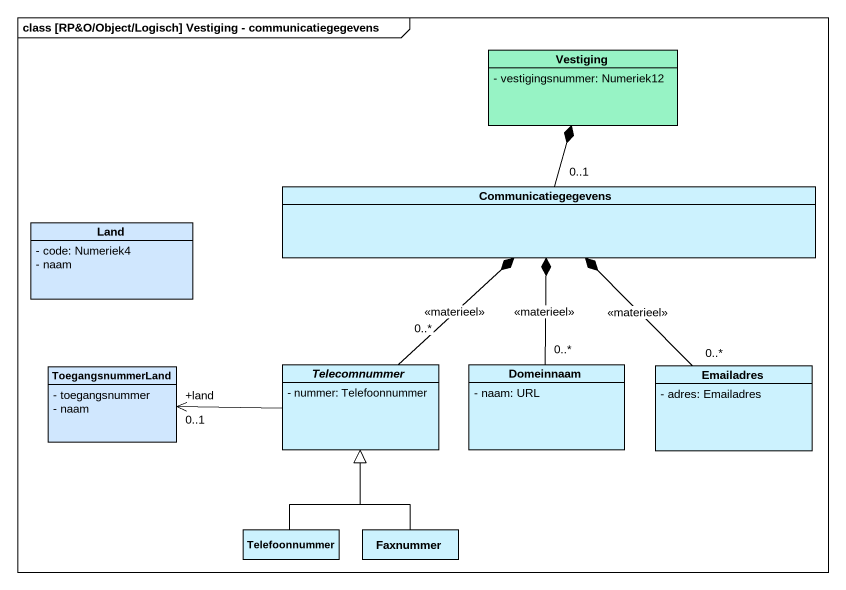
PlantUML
@startuml
mainframe class [RP&O/Object/Logisch] Vestiging - communicatiegegevens
hide circle
hide empty members
skinparam classAttributeIconSize 0
class Vestiging #97F3C5 {
  - vestigingsnummer: Numeriek12
}
class Land #D0E7FE {
  - code: Numeriek4
  - naam
}
class Communicatiegegevens #CCF2FE
class ToegangsnummerLand #D0E7FE {
  - toegangsnummer
  - naam
}
abstract class Telecomnummer #CCF2FE {
  - nummer: Telefoonnummer
}
class Domeinnaam #CCF2FE {
  - naam: URL
}
class Emailadres #CCF2FE {
  - adres: Emailadres
}
class Telefoonnummer #CCF2FE
class Faxnummer #CCF2FE
Communicatiegegevens "0..1" -up-* Vestiging
Telecomnummer "0..*" -up-* Communicatiegegevens : <<materieel>>
Telecomnummer -left-> "+land\n0..1" ToegangsnummerLand
Domeinnaam "0..*" -up-* Communicatiegegevens : <<materieel>>
Emailadres "0..*" -up-* Communicatiegegevens : <<materieel>>
Telefoonnummer -up-|> Telecomnummer
Faxnummer -up-|> Telecomnummer
@enduml
